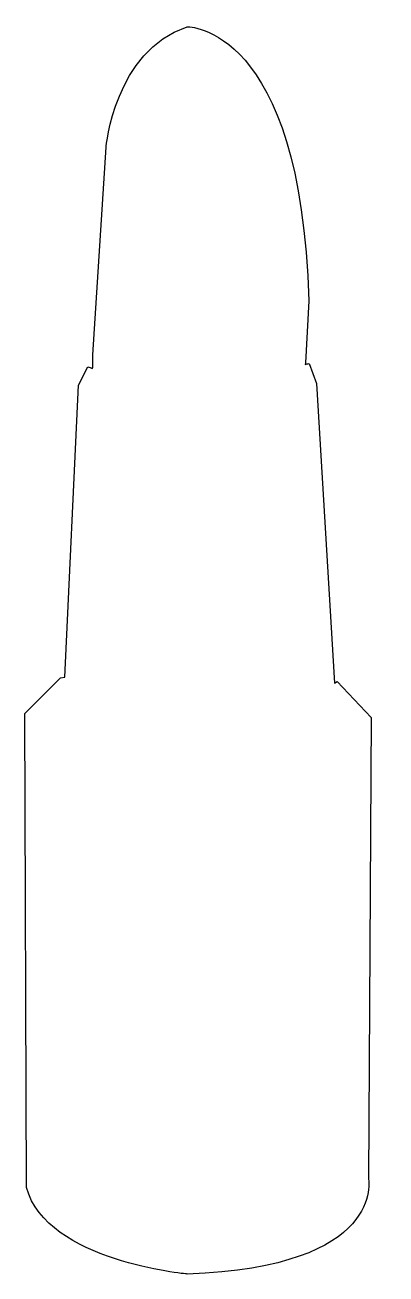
# Model space of a CAD drawing. Header units: centimetres. Extents: x -2.6 to 2.9, y -9.5 to 9.5.
import ezdxf

# ---------------------------------------------------------------- set-up
doc = ezdxf.new("R2010")
doc.units = ezdxf.units.CM
doc.header["$MEASUREMENT"] = 0
doc.layers.add('Camada 1', color=7, linetype='Continuous')

msp = doc.modelspace()

# ---------------------------------------------------------------- linework, layer by layer
at = {"layer": 'Camada 1'}
for points, knots in [([(2.63622, -1.02322), (2.63622, -1.02322), (2.11835, -0.47408), (2.11835, -0.47408), (2.11835, -0.47408), (2.11835, -0.47408), (2.07718, -0.50088), (2.07718, -0.50088), (2.07718, -0.50088), (2.07718, -0.50088), (1.80429, 4.06919), (1.80429, 4.06919), (1.80429, 4.06919), (1.80429, 4.06919), (1.69129, 4.37346), (1.69129, 4.37346), (1.69129, 4.37346), (1.67118, 4.36806), (1.65126, 4.36277), (1.63118, 4.35753), (1.63118, 4.35753), (1.63118, 4.35753), (1.63639, 4.38089), (1.63639, 4.38089), (1.63639, 4.38089), (1.63639, 4.38089), (1.6846, 5.32691), (1.6846, 5.32691), (1.6846, 5.32691), (1.57161, 9.5318), (-0.16689, 9.50592), (-0.16689, 9.50592), (-0.16689, 9.50592), (-1.27208, 9.13537), (-1.39998, 7.66913), (-1.39998, 7.66913), (-1.39998, 7.66913), (-1.39998, 7.66913), (-1.6027, 4.50228), (-1.6027, 4.50228), (-1.6027, 4.50228), (-1.6027, 4.50228), (-1.60233, 4.31249), (-1.60233, 4.31249), (-1.60233, 4.31249), (-1.60233, 4.31249), (-1.61172, 4.29826), (-1.61172, 4.29826), (-1.61172, 4.29826), (-1.6576, 4.31371), (-1.68107, 4.32347), (-1.68107, 4.32347), (-1.68107, 4.32347), (-1.68107, 4.32347), (-1.819, 4.04127), (-1.819, 4.04127), (-1.819, 4.04127), (-1.819, 4.04127), (-2.03111, -0.41005), (-2.03111, -0.41005), (-2.03111, -0.41005), (-2.03111, -0.41005), (-2.09525, -0.42082), (-2.09525, -0.42082), (-2.09525, -0.42082), (-2.09525, -0.42082), (-2.63622, -0.96385), (-2.63622, -0.96385), (-2.63622, -0.96385), (-2.63622, -0.96385), (-2.61389, -8.18793), (-2.61389, -8.18793), (-2.61389, -8.18793), (-2.3006, -9.31828), (-0.16782, -9.5059), (-0.16782, -9.5059), (-0.16782, -9.5059), (2.86237, -9.40464), (2.59451, -8.05238), (2.59451, -8.05238), (2.59451, -8.05238), (2.59451, -8.05238), (2.63622, -1.02322), (2.63622, -1.02322), (2.63622, -1.02322), (2.63622, -1.02322), (2.11835, -0.47408), (2.11835, -0.47408), (2.11835, -0.47408), (2.11835, -0.47408), (2.63622, -1.02322), (2.63622, -1.02322)], [0, 0, 0, 0, 0.04166667, 0.04166667, 0.04166667, 0.04166667, 0.08333333, 0.08333333, 0.08333333, 0.08333333, 0.125, 0.125, 0.125, 0.125, 0.16666667, 0.16666667, 0.16666667, 0.16666667, 0.20833333, 0.20833333, 0.20833333, 0.20833333, 0.25, 0.25, 0.25, 0.25, 0.29166667, 0.29166667, 0.29166667, 0.29166667, 0.33333333, 0.33333333, 0.33333333, 0.33333333, 0.375, 0.375, 0.375, 0.375, 0.41666667, 0.41666667, 0.41666667, 0.41666667, 0.45833333, 0.45833333, 0.45833333, 0.45833333, 0.5, 0.5, 0.5, 0.5, 0.54166667, 0.54166667, 0.54166667, 0.54166667, 0.58333333, 0.58333333, 0.58333333, 0.58333333, 0.625, 0.625, 0.625, 0.625, 0.66666667, 0.66666667, 0.66666667, 0.66666667, 0.70833333, 0.70833333, 0.70833333, 0.70833333, 0.75, 0.75, 0.75, 0.75, 0.79166667, 0.79166667, 0.79166667, 0.79166667, 0.83333333, 0.83333333, 0.83333333, 0.83333333, 0.875, 0.875, 0.875, 0.875, 0.91666667, 0.91666667, 0.91666667, 0.91666667, 1, 1, 1, 1]), ([(2.63622, -1.02322), (2.63622, -1.02322), (2.63622, -1.02322), (2.63622, -1.02322), (2.63622, -1.02322), (2.63622, -1.02322), (2.63622, -1.02322), (2.63622, -1.02322)], [0, 0, 0, 0, 0.33333333, 0.33333333, 0.33333333, 0.33333333, 1, 1, 1, 1])]:
    msp.add_open_spline(points, degree=3, knots=knots, dxfattribs=at)

doc.saveas('drawing.dxf')
